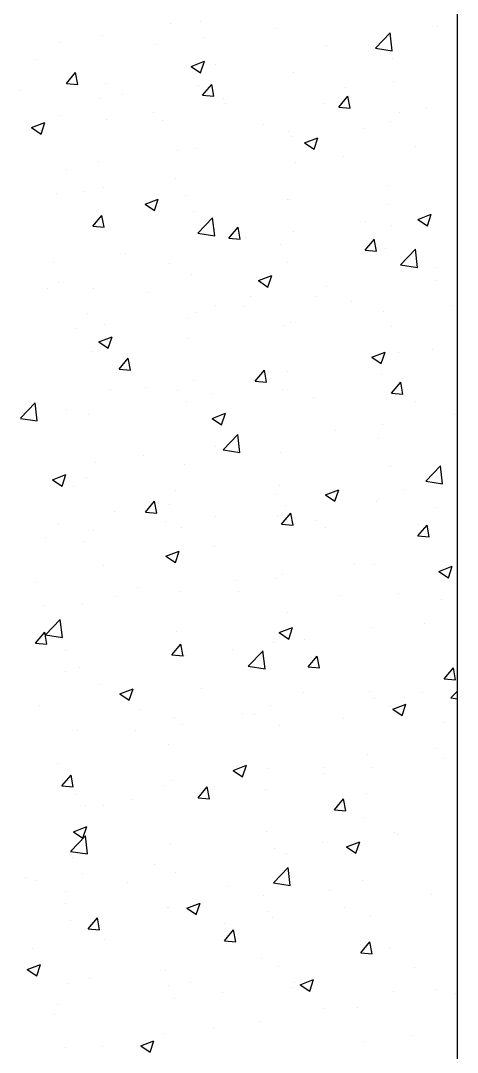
# Model space of a CAD drawing. Header units: millimetres. Extents: x 331487 to 517269, y 198509 to 399936.
# Drawn here: x 397960 to 398190, y 379470 to 380013 of the extents above; entities that cross this region are included whole.
import ezdxf

# ---------------------------------------------------------------- set-up
doc = ezdxf.new("R2010")
doc.units = ezdxf.units.MM
doc.header["$MEASUREMENT"] = 0
doc.layers.add('COLUMN', color=6, linetype='Continuous')

msp = doc.modelspace()

# ---------------------------------------------------------------- linework, layer by layer
at = {"layer": 'COLUMN'}
msp.add_line((398190.13, 377974.03), (398190.13, 381444.03), dxfattribs=at)
at = {"layer": 'COLUMN', "color": 2, "linetype": 'Continuous'}
for p, q in [((398039, 380011.82), (398039, 380011.82)), ((398054.82, 380012.5), (398054.82, 380012.5)), ((398094.39, 380009.07), (398094.39, 380009.07)), ((398146.97, 379998.65), (398154.76, 380006.77)), ((398155.85, 379997.25), (398154.75, 380006.75)), ((398179.6, 380009.88), (398179.6, 380009.88)), ((397980.68, 380001.8), (397980.68, 380001.8)), ((398003.48, 380005.46), (398003.48, 380005.46)), ((398031.48, 380000.79), (398031.48, 380000.79)), ((398056.51, 380004.08), (398056.51, 380004.08)), ((398121.28, 379999.87), (398121.28, 379999.87)), ((398146.96, 379998.63), (398155.85, 379997.25)), ((397968.32, 379992.47), (397968.32, 379992.47)), ((398050.01, 379989.08), (398057.01, 379991.76)), ((398054.98, 379985.72), (398057.01, 379991.76)), ((398062.96, 379989.86), (398062.96, 379989.86)), ((398156.05, 379993.11), (398156.05, 379993.11)), ((397984.27, 379980.12), (397989.09, 379985.86)), ((397990.24, 379979.59), (397989.09, 379985.86)), ((398050.01, 379989.08), (398054.98, 379985.72)), ((398104.11, 379985.61), (398104.11, 379985.61)), ((397984.27, 379980.12), (397990.25, 379979.6)), ((398004.64, 379979.85), (398004.64, 379979.85)), ((398053.6, 379979.21), (398053.6, 379979.21)), ((398055.99, 379973.84), (398060.82, 379979.59)), ((398061.97, 379973.31), (398060.81, 379979.58)), ((398156.27, 379981.24), (398156.27, 379981.24)), ((397960.25, 379976.46), (397960.25, 379976.46)), ((398013.63, 379974.2), (398013.63, 379974.2)), ((398056, 379973.84), (398061.97, 379973.32)), ((398131.23, 379977.94), (398131.23, 379977.94)), ((398002.26, 379972.17), (398002.26, 379972.17)), ((398067.02, 379971.95), (398067.02, 379971.95)), ((398068.08, 379969.63), (398068.08, 379969.63)), ((398120.4, 379969.69), (398120.4, 379969.69)), ((398127.72, 379967.57), (398132.54, 379973.31)), ((398133.7, 379967.04), (398132.54, 379973.31)), ((397981.34, 379963.02), (397981.34, 379963.02)), ((398030.21, 379964.64), (398030.21, 379964.64)), ((398127.72, 379967.57), (398133.7, 379967.05)), ((398159.47, 379964.87), (398159.47, 379964.87)), ((398173.78, 379967.44), (398173.78, 379967.44)), ((397965.99, 379956.82), (397972.99, 379959.51)), ((397970.96, 379953.47), (397972.98, 379959.51)), ((398005.17, 379961.35), (398005.17, 379961.35)), ((398034.72, 379960.77), (398034.72, 379960.77)), ((398088.1, 379958.51), (398088.1, 379958.51)), ((398154.84, 379959.82), (398154.84, 379959.82)), ((397965.99, 379956.82), (397970.96, 379953.47)), ((398101.15, 379954.86), (398101.15, 379954.86)), ((398102.9, 379952.32), (398102.9, 379952.32)), ((398141.48, 379956.26), (398141.48, 379956.26)), ((398109.7, 379948.81), (398116.7, 379951.5)), ((398109.7, 379948.81), (398114.67, 379945.46)), ((398114.67, 379945.46), (398116.7, 379951.5)), ((398167.83, 379946.78), (398167.83, 379946.78)), ((398042.83, 379944.85), (398042.83, 379944.85)), ((398052.39, 379945.92), (398052.39, 379945.92)), ((398129.96, 379941.8), (398129.96, 379941.8)), ((398001.04, 379938.88), (398001.04, 379938.88)), ((398104.93, 379938.5), (398104.93, 379938.5)), ((397984.51, 379934.84), (397984.51, 379934.84)), ((398041.77, 379930.19), (398041.77, 379930.19)), ((398003.9, 379925.2), (398003.9, 379925.2)), ((398153.62, 379926.53), (398153.62, 379926.53)), ((397978.87, 379921.91), (397978.87, 379921.91)), ((397993.74, 379923.37), (397993.74, 379923.37)), ((398025.68, 379916.56), (398032.68, 379919.25)), ((398030.65, 379913.2), (398032.67, 379919.25)), ((398047.12, 379921.12), (398047.12, 379921.12)), ((398025.68, 379916.56), (398030.65, 379913.21)), ((398100.5, 379918.86), (398100.5, 379918.86)), ((398101.68, 379919.03), (398101.68, 379919.03)), ((398153.89, 379916.6), (398153.89, 379916.6)), ((397998.14, 379904.9), (398002.96, 379910.65)), ((398004.12, 379904.37), (398002.96, 379910.64)), ((398051.17, 379912.63), (398051.17, 379912.63)), ((398053.51, 379901.24), (398061.3, 379909.35)), ((398062.39, 379899.84), (398061.28, 379909.34)), ((398169.39, 379908.55), (398176.39, 379911.24)), ((398169.39, 379908.55), (398174.36, 379905.2)), ((398174.36, 379905.19), (398176.39, 379911.24)), ((397998.14, 379904.9), (398004.12, 379904.38)), ((397999.83, 379905.59), (397999.83, 379905.59)), ((398069.87, 379898.62), (398074.69, 379904.37)), ((398075.84, 379898.09), (398074.69, 379904.36)), ((398141.53, 379907.34), (398141.53, 379907.34)), ((398155.34, 379905.21), (398155.34, 379905.21)), ((398053.49, 379901.22), (398062.39, 379899.84)), ((398069.87, 379898.62), (398075.85, 379898.1)), ((398078.62, 379899.06), (398078.62, 379899.06)), ((398103.65, 379902.36), (398103.65, 379902.36)), ((398141.6, 379892.35), (398146.42, 379898.09)), ((398147.57, 379891.82), (398146.41, 379898.09)), ((398097.02, 379895.2), (398097.02, 379895.2)), ((398141.6, 379892.35), (398147.57, 379891.83)), ((398152.4, 379893.24), (398152.4, 379893.24)), ((398160.23, 379884.68), (398168.02, 379892.8)), ((398169.11, 379883.29), (398168.01, 379892.79)), ((398015.47, 379890.75), (398015.47, 379890.75)), ((397977.59, 379885.76), (397977.59, 379885.76)), ((398038.7, 379885.19), (398038.7, 379885.19)), ((398100.47, 379885.74), (398100.47, 379885.74)), ((398160.22, 379884.67), (398169.11, 379883.29)), ((398179.3, 379883.25), (398179.3, 379883.25)), ((398049.95, 379879.34), (398049.95, 379879.34)), ((398085.37, 379876.3), (398092.37, 379878.99)), ((398085.37, 379876.3), (398090.34, 379872.94)), ((398090.34, 379872.94), (398092.37, 379878.98)), ((398178.38, 379876.22), (398178.38, 379876.22)), ((397974.27, 379872.27), (397974.27, 379872.27)), ((397980.38, 379875.18), (397980.38, 379875.18)), ((397998.61, 379872.3), (397998.61, 379872.3)), ((398120.98, 379873.24), (398120.98, 379873.24)), ((398027.65, 379870.02), (398027.65, 379870.02)), ((398081.03, 379867.76), (398081.03, 379867.76)), ((398115.22, 379867.9), (398115.22, 379867.9)), ((398134.41, 379865.5), (398134.41, 379865.5)), ((398052.31, 379859.62), (398052.31, 379859.62)), ((398062.66, 379863.23), (398062.66, 379863.23)), ((398077.35, 379862.92), (398077.35, 379862.92)), ((398151.19, 379859.95), (398151.19, 379859.95)), ((398187.8, 379863.25), (398187.8, 379863.25)), ((397995.35, 379858.84), (397995.35, 379858.84)), ((398048.73, 379856.58), (398048.73, 379856.58)), ((398102.12, 379854.33), (398102.12, 379854.33)), ((397989.16, 379851.31), (397989.16, 379851.31)), ((398004.35, 379853.22), (398004.35, 379853.22)), ((398099.25, 379852.45), (398099.25, 379852.45)), ((398155.5, 379852.07), (398155.5, 379852.07)), ((398001.35, 379844.05), (398008.35, 379846.73)), ((398001.35, 379844.05), (398006.32, 379840.69)), ((398006.32, 379840.69), (398008.34, 379846.73)), ((398048.74, 379846.05), (398048.74, 379846.05)), ((397997.4, 379839.01), (397997.4, 379839.01)), ((398145.06, 379836.04), (398152.06, 379838.72)), ((398150.03, 379832.68), (398152.06, 379838.72)), ((398159.17, 379838.24), (398159.17, 379838.24)), ((398177.1, 379840.07), (398177.1, 379840.07)), ((398012.02, 379829.68), (398016.84, 379835.43)), ((398017.99, 379829.15), (398016.84, 379835.42)), ((398145.06, 379836.04), (398150.03, 379832.68)), ((398152.07, 379836.78), (398152.07, 379836.78)), ((398012.02, 379829.68), (398018, 379829.16)), ((398083.75, 379823.41), (398088.57, 379829.15)), ((398089.72, 379822.88), (398088.56, 379829.14)), ((398088.91, 379828.46), (398088.91, 379828.46)), ((398100.86, 379828.23), (398100.86, 379828.23)), ((398051.04, 379823.47), (398051.04, 379823.47)), ((398083.75, 379823.41), (398089.72, 379822.88)), ((398149.97, 379826.66), (398149.97, 379826.66)), ((398155.47, 379817.13), (398160.29, 379822.88)), ((398161.45, 379816.6), (398160.29, 379822.87)), ((398007.75, 379819.18), (398007.75, 379819.18)), ((398026.01, 379820.18), (398026.01, 379820.18)), ((398042.54, 379818.22), (398042.54, 379818.22)), ((398061.14, 379816.93), (398061.14, 379816.93)), ((398098.03, 379819.16), (398098.03, 379819.16)), ((398155.47, 379817.13), (398161.45, 379816.61)), ((397960.13, 379803.92), (397967.83, 379811.94)), ((397962.85, 379811.86), (397962.85, 379811.86)), ((397968.92, 379802.43), (397967.82, 379811.93)), ((398047.52, 379812.76), (398047.52, 379812.76)), ((398114.52, 379814.67), (398114.52, 379814.67)), ((398167.9, 379812.42), (398167.9, 379812.42)), ((397984.22, 379808.21), (397984.22, 379808.21)), ((397996.18, 379805.72), (397996.18, 379805.72)), ((398061.04, 379803.78), (398068.04, 379806.47)), ((398066.01, 379800.43), (398068.03, 379806.47)), ((398188.67, 379805.62), (398188.67, 379805.62)), ((397960.13, 379803.79), (397968.92, 379802.43)), ((398061.04, 379803.78), (398066.01, 379800.43)), ((398150.8, 379800.63), (398150.8, 379800.63)), ((398066.77, 379787.27), (398074.55, 379795.39)), ((398075.65, 379785.88), (398074.54, 379795.38)), ((398125.76, 379797.33), (398125.76, 379797.33)), ((398062.61, 379789.02), (398062.61, 379789.02)), ((398148.76, 379793.37), (398148.76, 379793.37)), ((398024.73, 379784.03), (398024.73, 379784.03)), ((398066.75, 379787.26), (398075.65, 379785.88)), ((398096.82, 379785.87), (398096.82, 379785.87)), ((397999.7, 379780.74), (397999.7, 379780.74)), ((398046.31, 379779.47), (398046.31, 379779.47)), ((398155.05, 379778.58), (398155.05, 379778.58)), ((398173.49, 379770.72), (398181.28, 379778.84)), ((398182.37, 379769.33), (398181.27, 379778.82)), ((397977.01, 379771.53), (397984.02, 379774.22)), ((397981.98, 379768.17), (397984.01, 379774.22)), ((397994.96, 379772.43), (397994.96, 379772.43)), ((397977.01, 379771.53), (397981.99, 379768.18)), ((397988.28, 379768.09), (397988.28, 379768.09)), ((398096.73, 379768.57), (398096.73, 379768.57)), ((398173.48, 379770.71), (398182.37, 379769.33)), ((398041.66, 379765.83), (398041.66, 379765.83)), ((398095.04, 379763.57), (398095.04, 379763.57)), ((398120.73, 379763.52), (398127.73, 379766.21)), ((398120.73, 379763.52), (398125.7, 379760.17)), ((398125.7, 379760.16), (398127.72, 379766.21)), ((398162.36, 379766.18), (398162.36, 379766.18)), ((398025.89, 379754.46), (398030.72, 379760.21)), ((398031.87, 379753.93), (398030.71, 379760.2)), ((398038.41, 379758.56), (398038.41, 379758.56)), ((398099.45, 379757.89), (398099.45, 379757.89)), ((398124.49, 379761.19), (398124.49, 379761.19)), ((398147.54, 379760.08), (398147.54, 379760.08)), ((398148.43, 379761.32), (398148.43, 379761.32)), ((398179.01, 379756.62), (398179.01, 379756.62)), ((398009.36, 379754.65), (398009.36, 379754.65)), ((398025.89, 379754.46), (398031.87, 379753.94)), ((398062.75, 379752.4), (398062.75, 379752.4)), ((398095.6, 379752.59), (398095.6, 379752.59)), ((398097.62, 379748.19), (398102.44, 379753.93)), ((398103.6, 379747.66), (398102.44, 379753.92)), ((397980.09, 379748.55), (397980.09, 379748.55)), ((398036.3, 379749.58), (398036.3, 379749.58)), ((398045.09, 379746.18), (398045.09, 379746.18)), ((398097.62, 379748.19), (398103.6, 379747.66)), ((398116.13, 379750.14), (398116.13, 379750.14)), ((398120.69, 379746.61), (398120.69, 379746.61)), ((398169.35, 379741.91), (398174.17, 379747.66)), ((398169.51, 379747.89), (398169.51, 379747.89)), ((398175.32, 379741.38), (398174.16, 379747.65)), ((397973.39, 379741.3), (397973.39, 379741.3)), ((397998.43, 379744.59), (397998.43, 379744.59)), ((398169.35, 379741.91), (398175.32, 379741.39)), ((397993.75, 379739.14), (397993.75, 379739.14)), ((398062.37, 379736.6), (398062.37, 379736.6)), ((398036.7, 379731.27), (398043.71, 379733.96)), ((398036.7, 379731.27), (398041.68, 379727.91)), ((398041.67, 379727.91), (398043.7, 379733.95)), ((398004.05, 379726.59), (398004.05, 379726.59)), ((398136.06, 379726.73), (398136.06, 379726.73)), ((398146.32, 379726.79), (398146.32, 379726.79)), ((398180.42, 379723.26), (398187.42, 379725.95)), ((398185.39, 379719.9), (398187.42, 379725.95)), ((398073.15, 379718.45), (398073.15, 379718.45)), ((398094.39, 379719.3), (398094.39, 379719.3)), ((398098.18, 379721.75), (398098.18, 379721.75)), ((398180.42, 379723.26), (398185.39, 379719.9)), ((397968.38, 379717.25), (397968.38, 379717.25)), ((398021.77, 379715), (398021.77, 379715)), ((398043.87, 379712.89), (398043.87, 379712.89)), ((398075.15, 379712.74), (398075.15, 379712.74)), ((398009.99, 379710.14), (398009.99, 379710.14)), ((398128.53, 379710.49), (398128.53, 379710.49)), ((398158.88, 379711.62), (398158.88, 379711.62)), ((398181.91, 379708.23), (398181.91, 379708.23)), ((397972.12, 379705.15), (397972.12, 379705.15)), ((397992.53, 379705.85), (397992.53, 379705.85)), ((397973.3, 379689.86), (397981.09, 379697.98)), ((397982.18, 379688.47), (397981.08, 379697.96)), ((398100.56, 379701.6), (398100.56, 379701.6)), ((397968.04, 379685.52), (397972.86, 379691.26)), ((397974.02, 379684.99), (397972.86, 379691.26)), ((398042.24, 379691.59), (398042.24, 379691.59)), ((398096.4, 379691.01), (398103.4, 379693.69)), ((398096.4, 379691.01), (398101.37, 379687.65)), ((398101.37, 379687.65), (398103.39, 379693.69)), ((398145.11, 379693.5), (398145.11, 379693.5)), ((398172.9, 379695.61), (398172.9, 379695.61)), ((397973.29, 379689.85), (397982.18, 379688.47)), ((398093.17, 379686.01), (398093.17, 379686.01)), ((398109.75, 379687.29), (398109.75, 379687.29)), ((397968.04, 379685.52), (397974.02, 379684.99)), ((397983.92, 379681.58), (397983.92, 379681.58)), ((398039.77, 379679.24), (398044.59, 379684.99)), ((398045.74, 379678.71), (398044.59, 379684.98)), ((398071.87, 379682.31), (398071.87, 379682.31)), ((398080.02, 379673.31), (398087.81, 379681.43)), ((398088.9, 379671.92), (398087.8, 379681.41)), ((398039.77, 379679.24), (398045.75, 379678.72)), ((398042.66, 379679.6), (398042.66, 379679.6)), ((398046.84, 379679.01), (398046.84, 379679.01)), ((398111.5, 379672.97), (398116.32, 379678.71)), ((398117.47, 379672.44), (398116.31, 379678.71)), ((397983.69, 379670.7), (397983.69, 379670.7)), ((397991.32, 379672.56), (397991.32, 379672.56)), ((398080.01, 379673.29), (398088.9, 379671.91)), ((398111.5, 379672.97), (398117.47, 379672.44)), ((398183.22, 379666.69), (398188.04, 379672.44)), ((398189.2, 379666.16), (398188.04, 379672.43)), ((398002.29, 379663.9), (398002.29, 379663.9)), ((398183.22, 379666.69), (398189.2, 379666.17)), ((398012.37, 379658.75), (398019.37, 379661.44)), ((398012.37, 379658.75), (398017.35, 379655.4)), ((398017.34, 379655.4), (398019.37, 379661.44)), ((398055.68, 379661.64), (398055.68, 379661.64)), ((398109.06, 379659.39), (398109.06, 379659.39)), ((398143.89, 379660.21), (398143.89, 379660.21)), ((398171.63, 379659.46), (398171.63, 379659.46)), ((398186.75, 379656.76), (398190.13, 379660.28)), ((398146.6, 379656.17), (398146.6, 379656.17)), ((398156.09, 379650.74), (398163.09, 379653.43)), ((398161.06, 379647.39), (398163.08, 379653.43)), ((398162.44, 379657.13), (398162.44, 379657.13)), ((398186.73, 379656.74), (398190.13, 379656.22)), ((397970, 379652.72), (397970, 379652.72)), ((398023.38, 379650.47), (398023.38, 379650.47)), ((398076.76, 379648.21), (398076.76, 379648.21)), ((398083.44, 379647.85), (398083.44, 379647.85)), ((398091.95, 379652.72), (398091.95, 379652.72)), ((398154.75, 379651.95), (398154.75, 379651.95)), ((398156.09, 379650.74), (398161.06, 379647.39)), ((398041.44, 379646.32), (398041.44, 379646.32)), ((398045.57, 379642.87), (398045.57, 379642.87)), ((398130.14, 379645.96), (398130.14, 379645.96)), ((398183.52, 379643.7), (398183.52, 379643.7)), ((397990.1, 379639.27), (397990.1, 379639.27)), ((398020.53, 379639.57), (398020.53, 379639.57)), ((398096.43, 379641.94), (398096.43, 379641.94)), ((398038.11, 379631.93), (398038.11, 379631.93)), ((398142.68, 379626.93), (398142.68, 379626.93)), ((398178.71, 379629.99), (398178.71, 379629.99)), ((397979.79, 379621.92), (397979.79, 379621.92)), ((398072.06, 379618.49), (398079.07, 379621.18)), ((398077.03, 379615.13), (398079.06, 379621.18)), ((398183.2, 379625.01), (398183.2, 379625.01)), ((397981.92, 379610.3), (397986.74, 379616.04)), ((397987.89, 379609.77), (397986.74, 379616.04)), ((398072.06, 379618.49), (398077.04, 379615.14)), ((398090.74, 379619.43), (398090.74, 379619.43)), ((398120.29, 379616.72), (398120.29, 379616.72)), ((398120.39, 379619.98), (398120.39, 379619.98)), ((398145.32, 379620.02), (398145.32, 379620.02)), ((397981.92, 379610.3), (397987.9, 379609.78)), ((397982.4, 379613.07), (397982.4, 379613.07)), ((398035.78, 379610.81), (398035.78, 379610.81)), ((398040.23, 379613.03), (398040.23, 379613.03)), ((398053.64, 379604.02), (398058.47, 379609.77)), ((398059.62, 379603.49), (398058.46, 379609.76)), ((398062.08, 379609.97), (398062.08, 379609.97)), ((397988.88, 379605.99), (397988.88, 379605.99)), ((398057.13, 379608.41), (398057.13, 379608.41)), ((398089.16, 379608.56), (398089.16, 379608.56)), ((398142.55, 379606.3), (398142.55, 379606.3)), ((397994.23, 379600.13), (397994.23, 379600.13)), ((398003.76, 379599.96), (398003.76, 379599.96)), ((398019.26, 379603.42), (398019.26, 379603.42)), ((398053.64, 379604.02), (398059.62, 379603.5)), ((398125.37, 379597.75), (398130.19, 379603.49)), ((398131.35, 379597.22), (398130.19, 379603.49)), ((398125.37, 379597.75), (398131.35, 379597.22)), ((398141.46, 379593.64), (398141.46, 379593.64)), ((397988.04, 379586.24), (397995.04, 379588.93)), ((397993.01, 379582.88), (397995.04, 379588.92)), ((397986.56, 379575.9), (397994.35, 379584.01)), ((397988.04, 379586.24), (397993.02, 379582.88)), ((397995.44, 379574.5), (397994.33, 379584)), ((398089.52, 379586.14), (398089.52, 379586.14)), ((398156.89, 379585.57), (398156.89, 379585.57)), ((398158.58, 379584.99), (398158.58, 379584.99)), ((398039.01, 379579.74), (398039.01, 379579.74)), ((398093.98, 379577.28), (398093.98, 379577.28)), ((398119.02, 379580.58), (398119.02, 379580.58)), ((398131.75, 379578.23), (398138.76, 379580.92)), ((398131.75, 379578.23), (398136.73, 379574.87)), ((398136.72, 379574.87), (398138.75, 379580.92)), ((397986.54, 379575.88), (397995.44, 379574.5)), ((397987.67, 379572.7), (397987.67, 379572.7)), ((398100.27, 379574.98), (398100.27, 379574.98)), ((398030.83, 379568.97), (398030.83, 379568.97)), ((398093.28, 379559.34), (398101.07, 379567.46)), ((398102.16, 379557.95), (398101.06, 379567.45)), ((397962.92, 379561.97), (397962.92, 379561.97)), ((397967.92, 379560.69), (397967.92, 379560.69)), ((397992.95, 379563.98), (397992.95, 379563.98)), ((398041.95, 379564.96), (398041.95, 379564.96)), ((398016.31, 379559.71), (398016.31, 379559.71)), ((398069.69, 379557.46), (398069.69, 379557.46)), ((398093.27, 379559.33), (398102.16, 379557.95)), ((398123.07, 379555.2), (398123.07, 379555.2)), ((398140.24, 379560.35), (398140.24, 379560.35)), ((397983.63, 379554.95), (397983.63, 379554.95)), ((398088.31, 379552.85), (398088.31, 379552.85)), ((398176.45, 379552.95), (398176.45, 379552.95)), ((397984.01, 379548.54), (397984.01, 379548.54)), ((398037.39, 379546.28), (398037.39, 379546.28)), ((398037.8, 379546.45), (398037.8, 379546.45)), ((398047.73, 379545.98), (398054.73, 379548.66)), ((398047.73, 379545.98), (398052.71, 379542.62)), ((398052.7, 379542.62), (398054.73, 379548.66)), ((398130.58, 379546.12), (398130.58, 379546.12)), ((397986.45, 379539.41), (397986.45, 379539.41)), ((397995.79, 379535.08), (398000.61, 379540.82)), ((398001.77, 379534.55), (398000.61, 379540.82)), ((398090.77, 379544.03), (398090.77, 379544.03)), ((398092.71, 379541.14), (398092.71, 379541.14)), ((398144.16, 379541.77), (398144.16, 379541.77)), ((397995.79, 379535.08), (398001.77, 379534.56)), ((398067.52, 379528.8), (398072.34, 379534.55)), ((398067.68, 379537.84), (398067.68, 379537.84)), ((398073.49, 379528.27), (398072.34, 379534.54)), ((398004.52, 379529.53), (398004.52, 379529.53)), ((398067.52, 379528.8), (398073.5, 379528.28)), ((398139.25, 379522.53), (398144.07, 379528.27)), ((398145.22, 379522), (398144.06, 379528.27)), ((397966.65, 379524.54), (397966.65, 379524.54)), ((398139.03, 379527.06), (398139.03, 379527.06)), ((398154.46, 379525.32), (398154.46, 379525.32)), ((398087.09, 379519.56), (398087.09, 379519.56)), ((398139.25, 379522.53), (398145.22, 379522.01)), ((397963.71, 379513.72), (397970.71, 379516.41)), ((397963.71, 379513.72), (397968.68, 379510.37)), ((397968.68, 379510.37), (397970.71, 379516.41)), ((398036.58, 379513.16), (398036.58, 379513.16)), ((398096.14, 379515.31), (398096.14, 379515.31)), ((398167.43, 379515), (398167.43, 379515)), ((397996.41, 379508.88), (397996.41, 379508.88)), ((398049.79, 379506.63), (398049.79, 379506.63)), ((398104.28, 379506.68), (398104.28, 379506.68)), ((398107.42, 379505.71), (398114.42, 379508.4)), ((398112.39, 379502.36), (398114.42, 379508.4)), ((397985.24, 379506.12), (397985.24, 379506.12)), ((398037.82, 379505.3), (398037.82, 379505.3)), ((398066.4, 379501.7), (398066.4, 379501.7)), ((398103.18, 379504.37), (398103.18, 379504.37)), ((398107.42, 379505.71), (398112.4, 379502.36)), ((398156.56, 379502.12), (398156.56, 379502.12)), ((398178.42, 379503.36), (398178.42, 379503.36)), ((398041.37, 379498.4), (398041.37, 379498.4)), ((398189.16, 379500.81), (398189.16, 379500.81)), ((397978.21, 379490.09), (397978.21, 379490.09)), ((397979.5, 379495.29), (397979.5, 379495.29)), ((398120.1, 379493.35), (398120.1, 379493.35)), ((398137.81, 379493.77), (398137.81, 379493.77)), ((398085.87, 379486.27), (398085.87, 379486.27)), ((398035.36, 379479.87), (398035.36, 379479.87)), ((398061.78, 379483.34), (398061.78, 379483.34)), ((398023.4, 379473.46), (398030.4, 379476.15)), ((398028.37, 379470.1), (398030.4, 379476.15)), ((398141.12, 379475.56), (398141.12, 379475.56)), ((398166.16, 379478.85), (398166.16, 379478.85)), ((397984.02, 379472.83), (397984.02, 379472.83)), ((398003.46, 379473.33), (398003.46, 379473.33)), ((398023.4, 379473.46), (398028.38, 379470.11))]:
    msp.add_line(p, q, dxfattribs=at)

doc.saveas('drawing.dxf')
